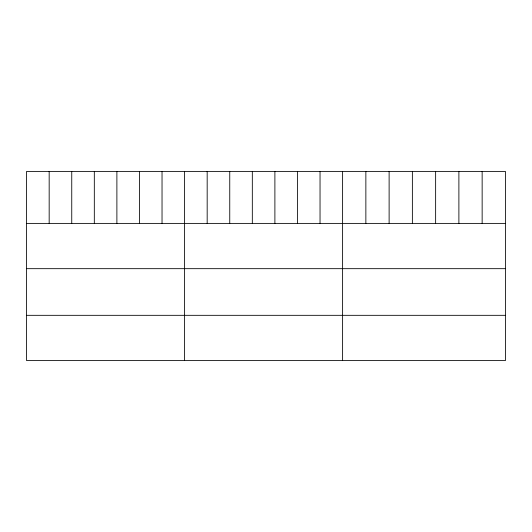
<?xml version="1.0" encoding="UTF-8"?>
<svg xmlns="http://www.w3.org/2000/svg" width="532" height="532" viewBox="0 0 532 532"><rect width="100%" height="100%" fill="white"/><g stroke="black" fill="none" stroke-linecap="round" stroke-linejoin="round"><path stroke-width="0.8" d="M505.4 223.393L505.4 360.603L26.6 360.603L26.6 171.397L505.4 171.397L505.4 223.393L26.6 223.393M26.6 268.673L505.4 268.673M26.6 315.323L505.4 315.323M482.145 171.397L482.145 223.393M458.89 171.397L458.89 223.393M435.635 171.397L435.635 223.393M412.373 171.397L412.373 223.393M389.118 171.397L389.118 223.393M365.863 171.397L365.863 223.393M342.608 171.397L342.608 360.603M320.038 171.397L320.038 223.393M297.461 171.397L297.461 223.393M274.891 171.397L274.891 223.393M252.321 171.397L252.321 223.393M229.751 171.397L229.751 223.393M207.174 171.397L207.174 223.393M184.604 171.397L184.604 360.603M162.034 171.397L162.034 223.393M139.457 171.397L139.457 223.393M116.887 171.397L116.887 223.393M94.317 171.397L94.317 223.393M71.747 171.397L71.747 223.393M49.17 171.397L49.17 223.393"/></g></svg>
